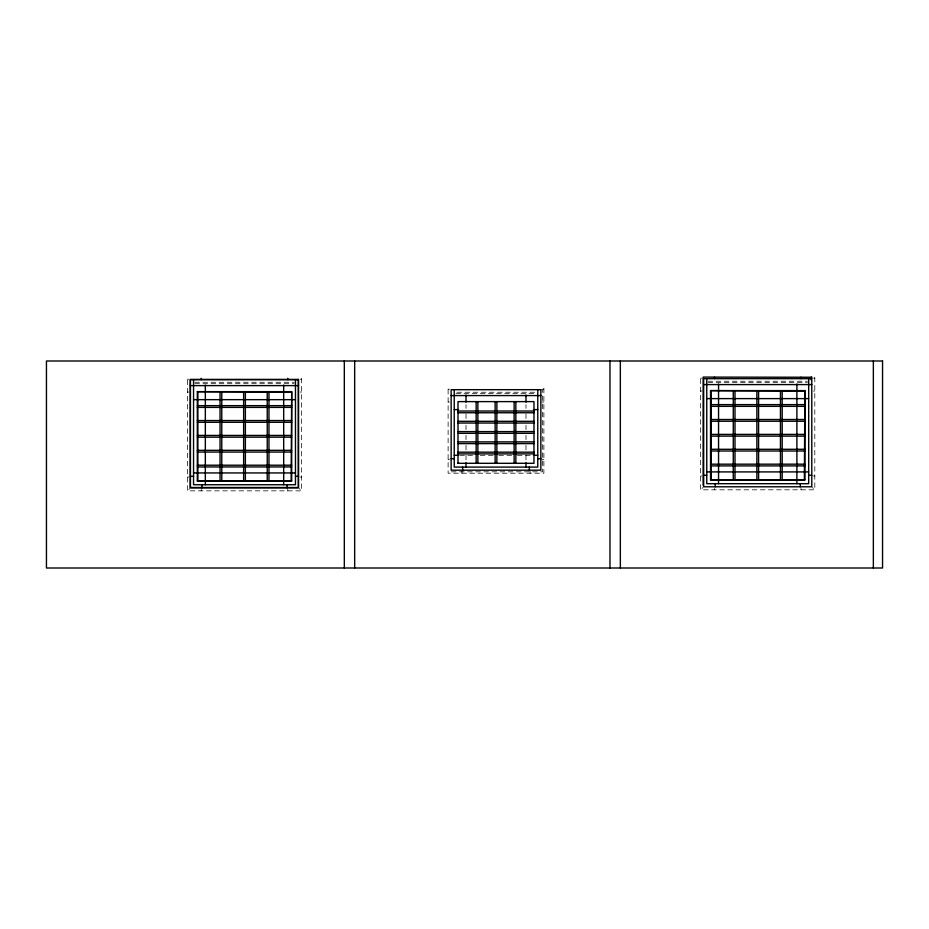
<?xml version="1.0" encoding="UTF-8"?>
<svg xmlns="http://www.w3.org/2000/svg" width="929" height="929" viewBox="0 0 929 929"><rect width="100%" height="100%" fill="white"/><g stroke="black" fill="none" stroke-linecap="round" stroke-linejoin="round"><path stroke-width="0.7" stroke-dasharray="4.64 3.48" d="M188.808 489.467L189.737 488.538M702.022 488.433L702.951 487.504M700.64 378.173L702.022 378.173M813.432 378.173L814.803 378.173M187.426 379.206L188.808 379.206M300.218 379.206L301.588 379.206M707.991 381.238L807.452 381.238M194.776 382.272L294.238 382.272M708.072 382.655L807.382 382.655M194.858 383.7L294.156 383.7M448.115 389.17L449.497 389.17M543.883 389.17L542.501 389.17L542.501 471.827L449.497 471.827M700.64 391.028L702.022 391.028M813.432 391.028L814.803 391.028M187.426 392.061L188.808 392.061M300.218 392.061L301.588 392.061M456.929 392.235L536.509 392.235M455.965 393.664L536.451 393.664M448.115 402.025L449.497 402.025M541.862 402.025L543.883 402.025M459.797 455.303L474.591 455.303M480.293 455.303L493.148 455.303M498.85 455.303L511.705 455.303M517.407 455.303L532.201 455.303M448.115 459.39L449.497 459.39M541.862 459.39L543.883 459.39M700.64 475.996L702.022 475.996M813.432 475.996L814.803 475.996M187.426 477.03L188.808 477.03M300.218 477.03L301.588 477.03M812.492 487.504L813.432 488.433M299.277 488.538L300.218 489.467M814.803 377.244L814.803 489.815L700.64 489.815L700.64 377.244M801.007 488.433L801.007 489.815M714.447 488.433L714.447 489.815M543.883 388.241L543.883 473.209L448.115 473.209L448.115 388.241M530.076 471.189L530.076 473.209M525.977 404.638L525.977 408.365M525.977 413.904L525.977 419.606M525.977 425.319L525.977 429.604M525.977 435.318L525.977 439.603M525.977 445.305L525.977 451.018M525.977 455.303L525.977 461.527M466.021 404.638L466.021 408.365M466.021 413.904L466.021 419.606M466.021 425.319L466.021 429.604M466.021 435.318L466.021 439.603M466.021 445.305L466.021 451.018M466.021 455.303L466.021 461.527M461.922 471.189L461.922 473.209M301.588 378.277L301.588 490.849L187.426 490.849L187.426 378.277M287.793 489.467L287.793 490.849M201.233 489.467L201.233 490.849"/><path stroke-width="1.39" d="M197.331 480.943L291.683 480.943L291.683 391.655L197.331 391.655L197.331 480.943L291.683 480.943M291.149 480.409L291.683 391.655M458.02 463.304L533.978 463.304L533.978 401.618L458.02 401.618L458.02 463.304L458.554 462.77M710.546 479.91L804.897 479.91L804.897 390.61L710.546 390.61L710.546 479.91L804.897 479.91M804.375 479.376L804.897 390.61M812.051 377.244L703.137 377.093L703.137 485.205M703.671 384.583L811.783 384.583M190.457 385.616L298.557 385.616M710.546 390.61L804.375 391.144M197.331 391.655L291.149 392.189M451.146 395.58L540.852 395.58M706.76 398.611L808.683 398.611M193.546 399.656L295.468 399.656M710.534 404.626L804.909 404.626M197.32 405.659L291.694 405.659M710.534 406.345L804.909 406.345M197.32 407.39L291.694 407.39M454.235 409.619L458.554 409.619M533.443 409.619L537.763 409.619M458.009 411.024L533.989 411.024M458.009 412.755L533.989 412.755M710.534 419.513L804.909 419.513M197.32 420.547L291.694 420.547M458.009 421.313L533.989 421.313M710.534 421.232L804.909 421.232M197.32 422.277L291.694 422.277M458.009 423.032L533.989 423.032M458.009 431.602L533.989 431.602M458.009 433.32L533.989 433.32M710.534 434.4L804.909 434.4M197.32 435.434L291.694 435.434M710.534 436.119L804.909 436.119M197.32 437.164L291.694 437.164M458.009 441.879L533.989 441.879M458.009 443.609L533.989 443.609M710.534 449.288L804.909 449.288M197.32 450.321L291.694 450.321M710.534 451.006L804.909 451.006M197.32 452.051L291.694 452.051M458.009 452.168L533.989 452.168M458.009 453.898L533.989 453.898M454.235 455.303L458.554 455.303M533.443 455.303L537.763 455.303M451.146 458.682L454.235 458.682M537.763 458.682L540.852 458.682M710.534 464.175L804.909 464.175M197.32 465.208L291.694 465.208M710.534 465.893L804.909 465.893M197.32 466.939L291.694 466.939M706.76 471.909L808.683 471.909M193.546 472.942L295.468 472.942M703.671 475.276L706.76 475.276M808.683 475.276L811.783 475.276M190.457 476.322L193.546 476.322M295.468 476.322L298.557 476.322M873.353 360.998L873.353 568.002M811.249 377.093L811.249 379.973M808.683 378.672L808.683 483.695L706.76 483.695L706.76 378.672M801.007 377.244L801.007 378.672M800.275 483.695L800.275 486.784M796.896 383.979L796.896 483.695M782.183 390.598L782.183 479.921M780.453 390.598L780.453 479.921M758.587 390.598L758.587 479.921M756.868 390.598L756.868 479.921M734.99 390.598L734.99 479.921M733.271 390.598L733.271 479.921M718.547 383.979L718.547 483.695M715.167 483.695L715.167 486.784M714.447 377.244L714.447 378.672M711.08 391.144L711.08 479.376M620.34 360.998L620.34 568.002M609.981 360.998L609.981 568.002M537.763 389.681L537.763 467.09L454.235 467.09L454.235 389.681M529.356 467.09L529.356 470.179M525.977 394.988L525.977 402.141M525.977 462.77L525.977 467.09M515.85 401.607L515.85 463.316M514.132 401.607L514.132 463.316M496.864 401.607L496.864 463.316M495.134 401.607L495.134 463.316M477.866 401.607L477.866 463.316M476.147 401.607L476.147 463.316M466.021 394.988L466.021 402.141M466.021 462.77L466.021 467.09M462.642 467.09L462.642 470.179M354.669 360.998L354.669 568.002M344.322 360.998L344.322 568.002M295.468 379.717L295.468 484.729L193.546 484.729L193.546 379.717M287.793 378.277L287.793 379.717M287.061 484.729L287.061 487.818M283.682 385.024L283.682 484.729M268.969 391.643L268.969 480.955M267.238 391.643L267.238 480.955M245.372 391.643L245.372 480.955M243.642 391.643L243.642 480.955M221.776 391.643L221.776 480.955M220.045 391.643L220.045 480.955M205.332 385.024L205.332 484.729M201.953 484.729L201.953 487.818M201.233 378.277L201.233 379.717M197.865 392.189L197.865 480.409M882.55 360.998L46.45 360.998L46.45 568.002L882.55 568.002L882.55 360.998M811.783 378.672L703.671 378.672L703.671 486.784L811.783 486.784L811.783 378.672M298.314 379.392L190.213 379.392L190.213 487.504L298.314 487.504L298.314 379.392M298.557 379.717L190.457 379.717L190.457 487.818L298.557 487.818L298.557 379.717M540.852 389.681L451.146 389.681L451.146 470.179L540.852 470.179L540.852 389.681"/></g></svg>
